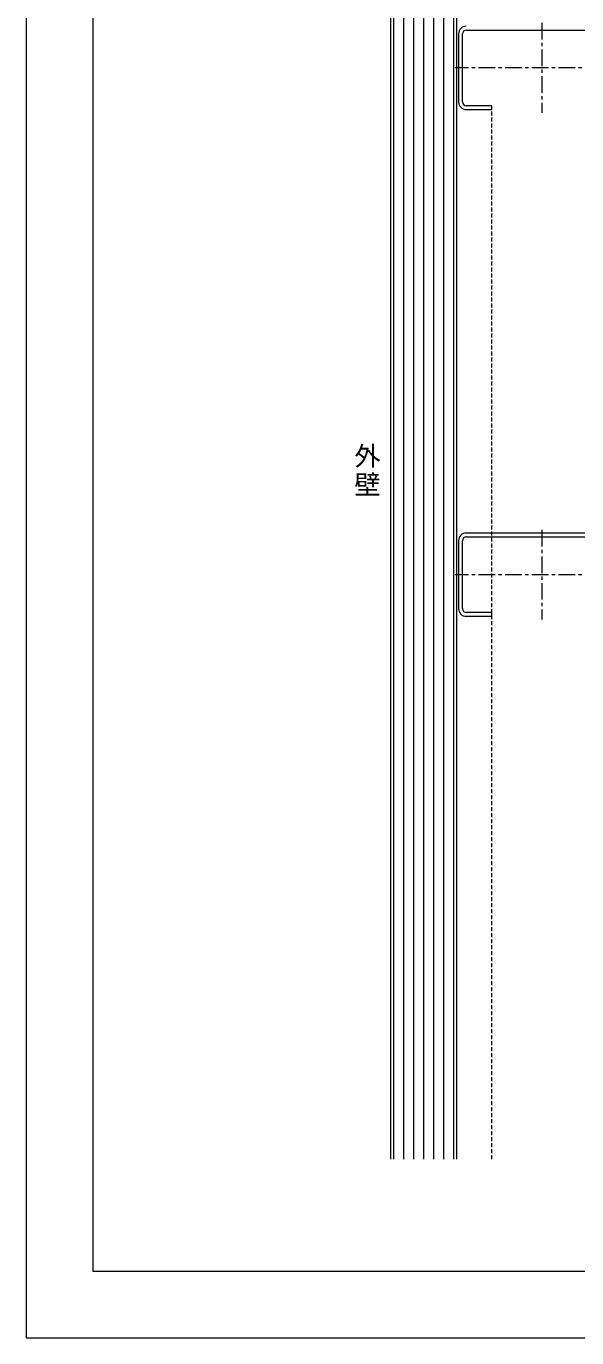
# Model space of a CAD drawing. Units: millimetres, scale not verified. Extents: x -840 to 840, y -594 to 594.
# Drawn here: x -840 to -509, y -594 to 193 of the extents above; entities that cross this region are included whole.
import ezdxf
from ezdxf.enums import TextEntityAlignment as Align

# ---------------------------------------------------------------- set-up
doc = ezdxf.new("R2010")
doc.units = ezdxf.units.MM
doc.header["$LTSCALE"] = 2
doc.linetypes.add('CHAIN1', pattern=[8, 5, -1, 1, -1])
doc.linetypes.add('DASHED1', pattern=[1.8, 1.2, -0.6])
for name, color, linetype, lineweight in [('0-1_断熱材', 4, 'Continuous', 9), ('0-5_輪郭線', 2, 'Continuous', 9), ('0-6_タイトル文字', 5, 'Continuous', 9), ('0-A_中心線', 2, 'CHAIN1', 9), ('0-B_図面枠', 7, 'Continuous', 9), ('1-2_鋼材(C型・H鋼ｅｔｃ)', 7, 'Continuous', 9)]:
    doc.layers.add(name, color=color, linetype=linetype, lineweight=lineweight)
doc.styles.add('ＭＳ ゴシック', font='')
doc.styles.get('ＭＳ ゴシック').set_extended_font_data('MS Gothic')

msp = doc.modelspace()

# ---------------------------------------------------------------- linework, layer by layer
at = {"layer": '0-1_断熱材', "color": 7}
for p, q in [((-621.057, -486.754), (-621.057, 229.246)), ((-581.457, -486.754), (-581.457, 229.246))]:
    msp.add_line(p, q, dxfattribs=at)
at = {"layer": '0-1_断熱材'}
for p, q in [((-619.257, -486.754), (-619.257, 229.246)), ((-613.257, -486.754), (-613.257, 229.246)), ((-607.257, -486.754), (-607.257, 229.246)), ((-601.257, -486.754), (-601.257, 229.246)), ((-595.257, -486.754), (-595.257, 229.246)), ((-589.257, -486.754), (-589.257, 229.246)), ((-583.257, -486.754), (-583.257, 229.246))]:
    msp.add_line(p, q, dxfattribs=at)
at = {"layer": '0-5_輪郭線'}
msp.add_lwpolyline([(800, 554), (-800, 554), (-800, -554), (800, -554)], close=True, dxfattribs=at)
at = {"layer": '0-A_中心線'}
for p, q in [((-530.457, 195.246), (-530.457, 141.246)), ((-478.457, 168.246), (-582.457, 168.246)), ((-530.457, -108.954), (-530.457, -162.954)), ((-478.457, -135.954), (-582.457, -135.954))]:
    msp.add_line(p, q, dxfattribs=at)
at = {"layer": '0-B_図面枠'}
msp.add_lwpolyline([(840, -594), (840, 594), (-840, 594), (-840, -594)], close=True, dxfattribs=at)
at = {"layer": '1-2_鋼材(C型・H鋼ｅｔｃ)'}
for p, q in [((-575.857, 190.946), (-485.057, 190.946)), ((-580.457, 188.646), (-580.457, 147.846)), ((-578.157, 147.846), (-578.157, 188.646)), ((-580.457, -115.554), (-580.457, -156.354)), ((-578.157, -156.354), (-578.157, -115.554)), ((-485.057, -110.954), (-575.857, -110.954)), ((-575.857, -113.254), (-485.057, -113.254))]:
    msp.add_line(p, q, dxfattribs=at)
at = {"layer": '1-2_鋼材(C型・H鋼ｅｔｃ)', "linetype": 'DASHED1'}
msp.add_line((-560.457, -486.754), (-560.457, 143.246), dxfattribs=at)
at = {"layer": '1-2_鋼材(C型・H鋼ｅｔｃ)'}
for points in [[(-575.857, 143.246), (-560.457, 143.246), (-560.457, 145.546), (-575.857, 145.546)], [(-575.857, -160.954), (-560.457, -160.954), (-560.457, -158.654), (-575.857, -158.654)]]:
    msp.add_lwpolyline(points, dxfattribs=at)
for centre, radius, start, end in [((-575.857, 188.646), 4.6, 90, 180), ((-575.857, 188.646), 2.3, 90, 180), ((-575.857, 147.846), 4.6, 180, 270), ((-575.857, 147.846), 2.3, 180, 270), ((-575.857, -115.554), 4.6, 90, 180), ((-575.857, -115.554), 2.3, 90, 180), ((-575.857, -156.354), 4.6, 180, 270), ((-575.857, -156.354), 2.3, 180, 270)]:
    msp.add_arc(centre, radius, start, end, dxfattribs=at)

# ---------------------------------------------------------------- texts
at = {"layer": '0-6_タイトル文字', "color": 7, "style": 'ＭＳ ゴシック'}
for s, p in [('外', (-643.019, -73.982)), ('壁', (-643.019, -91.182))]:
    msp.add_text(s, height=11.54, dxfattribs=at).set_placement(p, align=Align.BOTTOM_LEFT)

doc.saveas('drawing.dxf')
